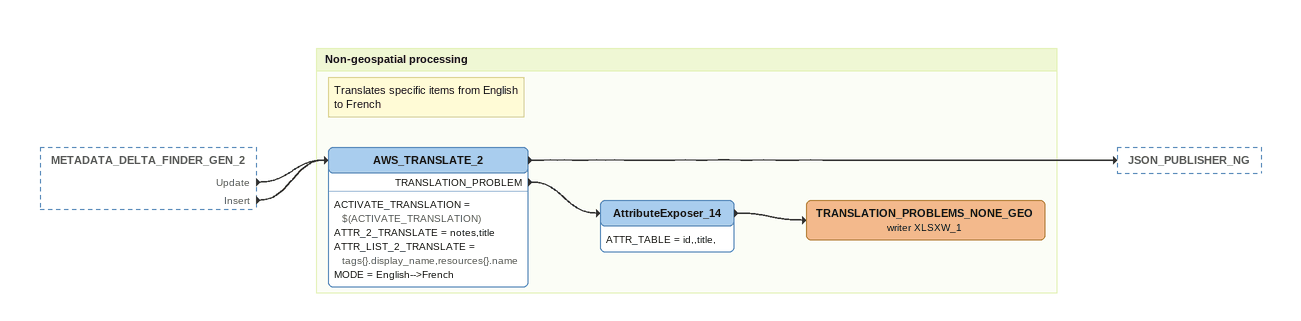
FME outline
METADATA_DELTA_FINDER_GEN_2 [outside]
    Update -> AWS_TRANSLATE_2
    Insert -> AWS_TRANSLATE_2

Bookmark: Non-geospatial processing
Note: Translates specific items from English to French
AWS_TRANSLATE_2
    ACTIVATE_TRANSLATION = $(ACTIVATE_TRANSLATION)
    ATTR_2_TRANSLATE = notes,title
    ATTR_LIST_2_TRANSLATE = tags{}.display_name,resources{}.name
    MODE = English-->French
    -> JSON_PUBLISHER_NG
    TRANSLATION_PROBLEM -> AttributeExposer_14
AttributeExposer_14
    ATTR_TABLE = id,,title,
    -> TRANSLATION_PROBLEMS_NONE_GEO (writer XLSXW_1)
TRANSLATION_PROBLEMS_NONE_GEO (writer XLSXW_1)
